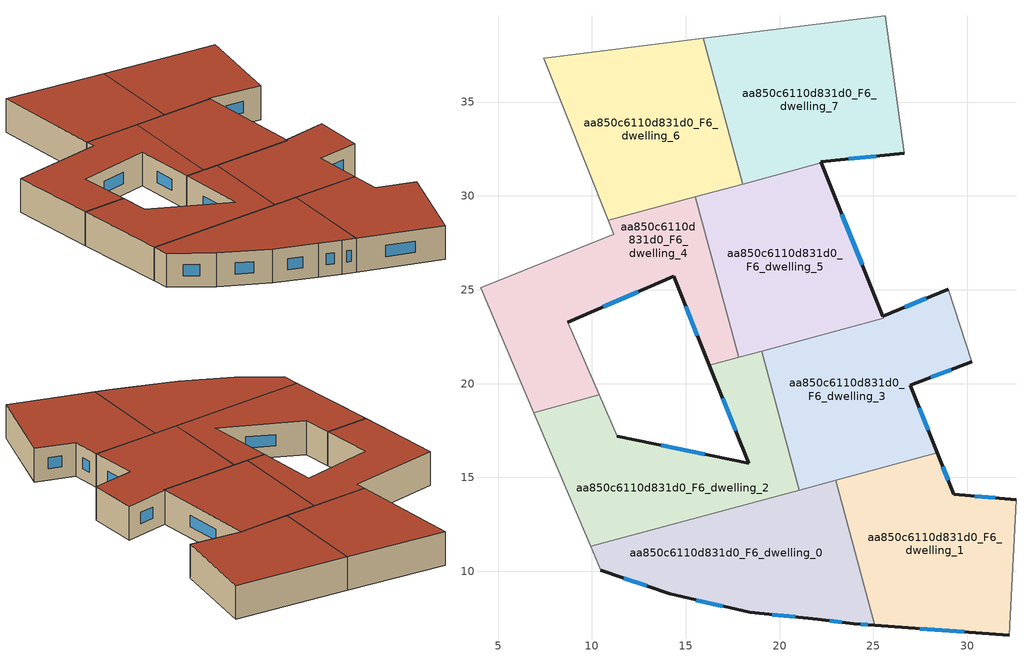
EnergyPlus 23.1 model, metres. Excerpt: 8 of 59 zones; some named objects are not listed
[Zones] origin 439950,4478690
aa850c6110d831d0_F6_dwelling_0
 floor to aa850c6110d831d0_F5_dwelling_0 (EU_floor_Construction): 22.99,14.86 25.08,7.13 23.94,7.22 22.05,7.45 18.4,7.82 14.15,8.8 10.48,10.07 9.95,11.33 z18
 wall outside (EU_wall_Construction): 10.48,10.07 14.15,8.8 18.4,7.82 22.05,7.45 23.94,7.22 25.08,7.13 z18:21
 wall to aa850c6110d831d0_F6_dwelling_1 (EU_wall_Construction): 25.08,7.13 22.99,14.86 z18:21
 wall adiabatic (EU_wall_Construction): 9.95,11.33 10.48,10.07 z18:21
 wall to aa850c6110d831d0_F6_dwelling_2 (EU_wall_Construction): 21.04,14.33 9.95,11.33 z18:21
 wall to aa850c6110d831d0_F6_dwelling_3 (EU_wall_Construction): 22.99,14.86 21.04,14.33 z18:21
 window (EU_Window_Construction): 24.32,7.19 24.7,7.16 / 22.68,7.37 23.31,7.29 / 19.62,7.69 20.83,7.57 / 15.57,8.47 16.98,8.14 / 11.71,9.64 12.92,9.22 z19:20
 roof outside (EU_roof_Construction): 25.08,7.13 22.99,14.86 9.95,11.33 10.48,10.07 14.15,8.8 18.4,7.82 22.05,7.45 23.94,7.22 z21
aa850c6110d831d0_F6_dwelling_1
 floor to aa850c6110d831d0_F5_dwelling_1 (EU_floor_Construction): 32.59,13.82 32.23,6.6 25.08,7.13 22.99,14.86 28.4,16.32 29.29,14.1 z18
 wall outside (EU_wall_Construction): 25.08,7.13 32.23,6.6 / 32.59,13.82 29.29,14.1 28.4,16.32 z18:21
 wall adiabatic (EU_wall_Construction): 32.23,6.6 32.59,13.82 z18:21
 wall to aa850c6110d831d0_F6_dwelling_3 (EU_wall_Construction): 28.4,16.32 22.99,14.86 z18:21
 window (EU_Window_Construction): 27.47,6.95 29.84,6.78 / 28.99,14.84 28.7,15.58 / 31.49,13.92 30.39,14.01 z19:20
 roof outside (EU_roof_Construction): 32.23,6.6 32.59,13.82 29.29,14.1 28.4,16.32 22.99,14.86 25.08,7.13 z21
aa850c6110d831d0_F6_dwelling_2
 floor to aa850c6110d831d0_F5_dwelling_2 (EU_floor_Construction): 19.04,21.73 21.04,14.33 9.95,11.33 6.91,18.45 10.4,19.39 11.35,17.2 18.36,15.76 16.26,20.98 z18
 wall outside (EU_wall_Construction): 16.26,20.98 18.36,15.76 11.35,17.2 z18:21
 wall to aa850c6110d831d0_F6_dwelling_3 (EU_wall_Construction): 21.04,14.33 19.04,21.73 z18:21
 wall adiabatic (EU_wall_Construction): 6.91,18.45 9.95,11.33 / 11.35,17.2 10.4,19.39 z18:21
 wall to aa850c6110d831d0_F6_dwelling_4 (EU_wall_Construction): 10.4,19.39 6.91,18.45 / 17.81,21.4 16.26,20.98 z18:21
 wall to aa850c6110d831d0_F6_dwelling_5 (EU_wall_Construction): 19.04,21.73 17.81,21.4 z18:21
 window (EU_Window_Construction): 16.96,19.23 17.66,17.5 / 16.02,16.24 13.7,16.72 z19:20
 roof outside (EU_roof_Construction): 21.04,14.33 19.04,21.73 16.26,20.98 18.36,15.76 11.35,17.2 10.4,19.39 6.91,18.45 9.95,11.33 z21
aa850c6110d831d0_F6_dwelling_3
 floor to aa850c6110d831d0_F5_dwelling_3 (EU_floor_Construction): 28.98,25.03 30.23,21.16 26.95,19.93 28.4,16.32 21.04,14.33 19.04,21.73 25.53,23.49 25.49,23.59 z18
 wall outside (EU_wall_Construction): 28.98,25.03 25.49,23.59 / 28.4,16.32 26.95,19.93 30.23,21.16 z18:21
 wall adiabatic (EU_wall_Construction): 30.23,21.16 28.98,25.03 z18:21
 wall to aa850c6110d831d0_F6_dwelling_5 (EU_wall_Construction): 25.53,23.48 19.04,21.73 / 25.49,23.59 25.53,23.49 z18:21; 25.53,23.48,20.96 25.53,23.49,18 25.53,23.48,18
 window (EU_Window_Construction): 27.81,24.55 26.66,24.07 / 28.05,20.34 29.13,20.74 / 27.92,17.53 27.44,18.72 z19:20
 roof outside (EU_roof_Construction): 28.4,16.32 26.95,19.93 30.23,21.16 28.98,25.03 25.49,23.59 25.53,23.49 19.04,21.73 21.04,14.33 z21
aa850c6110d831d0_F6_dwelling_4
 floor to aa850c6110d831d0_F5_dwelling_4 (EU_floor_Construction): 15.5,29.95 17.81,21.4 16.26,20.98 14.36,25.71 8.71,23.28 10.4,19.39 6.91,18.45 4.07,25.12 11.18,27.97 10.89,28.7 z18
 wall outside (EU_wall_Construction): 8.71,23.28 14.36,25.71 16.26,20.98 z18:21
 wall to aa850c6110d831d0_F6_dwelling_5 (EU_wall_Construction): 17.81,21.4 15.5,29.95 z18:21
 wall adiabatic (EU_wall_Construction): 10.4,19.39 8.71,23.28 / 10.89,28.7 11.18,27.97 4.07,25.12 6.91,18.45 z18:21
 wall to aa850c6110d831d0_F6_dwelling_6 (EU_wall_Construction): 15.5,29.95 10.89,28.7 z18:21
 window (EU_Window_Construction): 14.99,24.13 15.63,22.56 / 10.6,24.09 12.47,24.9 z19:20
 roof outside (EU_roof_Construction): 17.81,21.4 15.5,29.95 10.89,28.7 11.18,27.97 4.07,25.12 6.91,18.45 10.4,19.39 8.71,23.28 14.36,25.71 16.26,20.98 z21
aa850c6110d831d0_F6_dwelling_5
 floor to aa850c6110d831d0_F5_dwelling_5 (EU_floor_Construction): 22.22,31.76 25.53,23.48 17.81,21.4 15.5,29.95 z18
 wall outside (EU_wall_Construction): 25.49,23.59 22.22,31.76 z18:21
 wall to aa850c6110d831d0_F6_dwelling_7 (EU_wall_Construction): 22.22,31.76 18.03,30.63 z18:21
 wall to aa850c6110d831d0_F6_dwelling_6 (EU_wall_Construction): 18.03,30.63 15.5,29.95 z18:21
 window (EU_Window_Construction): 24.4,26.32 23.31,29.03 z19:20
 roof outside (EU_roof_Construction): 25.53,23.48 22.22,31.76 15.5,29.95 17.81,21.4 z21
aa850c6110d831d0_F6_dwelling_6
 floor to aa850c6110d831d0_F5_dwelling_6 (EU_floor_Construction): 15.93,38.39 18.03,30.63 10.89,28.7 7.44,37.33 z18
 wall adiabatic (EU_wall_Construction): 15.93,38.39 7.44,37.33 10.89,28.7 z18:21
 wall to aa850c6110d831d0_F6_dwelling_7 (EU_wall_Construction): 18.03,30.63 15.93,38.39 z18:21
 roof outside (EU_roof_Construction): 18.03,30.63 15.93,38.39 7.44,37.33 10.89,28.7 z21
aa850c6110d831d0_F6_dwelling_7
 floor to aa850c6110d831d0_F5_dwelling_7 (EU_floor_Construction): 25.63,39.6 26.63,32.27 22.19,31.83 22.22,31.76 18.03,30.63 15.93,38.39 z18
 wall outside (EU_wall_Construction): 22.22,31.76 22.19,31.83 26.63,32.27 z18:21
 wall adiabatic (EU_wall_Construction): 26.63,32.27 25.63,39.6 15.93,38.39 z18:21
 window (EU_Window_Construction): 23.67,31.98 25.15,32.13 z19:20
 roof outside (EU_roof_Construction): 26.63,32.27 25.63,39.6 15.93,38.39 18.03,30.63 22.22,31.76 22.19,31.83 z21
[Building]
EU S2 Campaign: North Axis=0; Terrain=City; Solar Distribution=FullExterior
[Site:Location]
Madrid: Latitude=40.5; Longitude=-3.5; Time Zone=1; Elevation=609
[SizingPeriod:WeatherFileDays]
AnnualSizingPeriod: Begin Month=1; Begin Day of Month=1; End Month=12; End Day of Month=31; Day of Week for Start Day=Monday; Use Weather File Daylight Saving Period=No; Use Weather File Rain and Snow Indicators=No
[MATERIAL]
EU_InternalMass_Material: Roughness=MediumRough; Thickness=0.1; Conductivity=1; Density=1800; Specific Heat=900; Thermal Absorptance=0.9; Solar Absorptance=0.7; Visible Absorptance=0.7
[MATERIAL:NOMASS] Roughness=MediumRough; Thermal Absorptance=0.9; Solar Absorptance=0.7; Visible Absorptance=0.7
Name | Thermal Resistance
EU_wall_NoMass | 0.459673
EU_roof_NoMass | 0.495815
EU_floor_NoMass | 0.788942
[WINDOWMATERIAL:SIMPLEGLAZINGSYSTEM]
EU_Window_SimpleGlazing: UFactor=4.26103; Solar Heat Gain Coefficient=0.85; Visible Transmittance=0.85
[CONSTRUCTION]
EU_wall_Construction: EU_wall_NoMass
EU_roof_Construction: EU_roof_NoMass
EU_floor_Construction: EU_floor_NoMass
EU_InternalMass_Construction: EU_InternalMass_Material
EU_Window_Construction: EU_Window_SimpleGlazing
[ZONE] Type=1; Multiplier=1; Ceiling Height=autocalculate; Floor Area=autocalculate; Part of Total Floor Area=Yes
Name | Volume
aa850c6110d831d0_F6_dwelling_0 | 204.696
aa850c6110d831d0_F6_dwelling_1; aa850c6110d831d0_F6_dwelling_6 | 204.695
aa850c6110d831d0_F6_dwelling_2 | 204.714
aa850c6110d831d0_F6_dwelling_3 | 208.661
aa850c6110d831d0_F6_dwelling_4 | 202.709
aa850c6110d831d0_F6_dwelling_5 | 198.659
aa850c6110d831d0_F6_dwelling_7 | 208.722
[INTERNALMASS] Construction=EU_InternalMass_Construction
Name | Zone or ZoneList | Surface Area
aa850c6110d831d0_F6_dwelling_0_EU_InternalMass | aa850c6110d831d0_F6_dwelling_0 | 68.232
aa850c6110d831d0_F6_dwelling_1_EU_InternalMass | aa850c6110d831d0_F6_dwelling_1 | 68.2317
aa850c6110d831d0_F6_dwelling_2_EU_InternalMass | aa850c6110d831d0_F6_dwelling_2 | 68.2384
aa850c6110d831d0_F6_dwelling_3_EU_InternalMass | aa850c6110d831d0_F6_dwelling_3 | 69.5535
aa850c6110d831d0_F6_dwelling_4_EU_InternalMass | aa850c6110d831d0_F6_dwelling_4 | 67.5696
aa850c6110d831d0_F6_dwelling_5_EU_InternalMass | aa850c6110d831d0_F6_dwelling_5 | 66.2439
aa850c6110d831d0_F6_dwelling_6_EU_InternalMass | aa850c6110d831d0_F6_dwelling_6 | 68.2315
aa850c6110d831d0_F6_dwelling_7_EU_InternalMass | aa850c6110d831d0_F6_dwelling_7 | 69.5741
[OTHEREQUIPMENT] Fuel Type=Electricity; Design Level Calculation Method=Watts/Area; Power per Zone Floor Area=1; Fraction Latent=0; Fraction Radiant=0; Fraction Lost=0; Carbon Dioxide Generation Rate=0; EndUse Subcategory=EU_Step8_InternalGains
Name | Zone or ZoneList or Space or SpaceList | Schedule
EU_Step8_InternalGain_aa850c6110d831d0_F6_dwelling_0_f000 | aa850c6110d831d0_F6_dwelling_0 | EU_Step8_GainSchedule_aa850c6110d831d0_F6_dwelling_0_f000
EU_Step8_InternalGain_aa850c6110d831d0_F6_dwelling_1_f000 | aa850c6110d831d0_F6_dwelling_1 | EU_Step8_GainSchedule_aa850c6110d831d0_F6_dwelling_1_f000
EU_Step8_InternalGain_aa850c6110d831d0_F6_dwelling_2_f000 | aa850c6110d831d0_F6_dwelling_2 | EU_Step8_GainSchedule_aa850c6110d831d0_F6_dwelling_2_f000
EU_Step8_InternalGain_aa850c6110d831d0_F6_dwelling_3_f000 | aa850c6110d831d0_F6_dwelling_3 | EU_Step8_GainSchedule_aa850c6110d831d0_F6_dwelling_3_f000
EU_Step8_InternalGain_aa850c6110d831d0_F6_dwelling_4_f000 | aa850c6110d831d0_F6_dwelling_4 | EU_Step8_GainSchedule_aa850c6110d831d0_F6_dwelling_4_f000
EU_Step8_InternalGain_aa850c6110d831d0_F6_dwelling_5_f000 | aa850c6110d831d0_F6_dwelling_5 | EU_Step8_GainSchedule_aa850c6110d831d0_F6_dwelling_5_f000
EU_Step8_InternalGain_aa850c6110d831d0_F6_dwelling_6_f000 | aa850c6110d831d0_F6_dwelling_6 | EU_Step8_GainSchedule_aa850c6110d831d0_F6_dwelling_6_f000
EU_Step8_InternalGain_aa850c6110d831d0_F6_dwelling_7_f000 | aa850c6110d831d0_F6_dwelling_7 | EU_Step8_GainSchedule_aa850c6110d831d0_F6_dwelling_7_f000
[ZONEVENTILATION:DESIGNFLOWRATE] Schedule=EU_AlwaysOn; Design Flow Rate Calculation Method=AirChanges/Hour; Air Changes per Hour=0.719161; Ventilation Type=Natural; Fan Pressure Rise=0; Fan Total Efficiency=1; Constant Term Coefficient=1; Temperature Term Coefficient=0; Velocity Term Coefficient=0; Velocity Squared Term Coefficient=0; Minimum Indoor Temperature=-100; Maximum Indoor Temperature=100; Delta Temperature=-100; Minimum Outdoor Temperature=-100; Maximum Outdoor Temperature=100; Maximum Wind Speed=40
Name | Zone or ZoneList or Space or SpaceList
EU_ConstantAir_aa850c6110d831d0_F6_dwelling_0 | aa850c6110d831d0_F6_dwelling_0
EU_ConstantAir_aa850c6110d831d0_F6_dwelling_1 | aa850c6110d831d0_F6_dwelling_1
EU_ConstantAir_aa850c6110d831d0_F6_dwelling_2 | aa850c6110d831d0_F6_dwelling_2
EU_ConstantAir_aa850c6110d831d0_F6_dwelling_3 | aa850c6110d831d0_F6_dwelling_3
EU_ConstantAir_aa850c6110d831d0_F6_dwelling_4 | aa850c6110d831d0_F6_dwelling_4
EU_ConstantAir_aa850c6110d831d0_F6_dwelling_5 | aa850c6110d831d0_F6_dwelling_5
EU_ConstantAir_aa850c6110d831d0_F6_dwelling_6 | aa850c6110d831d0_F6_dwelling_6
EU_ConstantAir_aa850c6110d831d0_F6_dwelling_7 | aa850c6110d831d0_F6_dwelling_7
[HVACTEMPLATE:ZONE:IDEALLOADSAIRSYSTEM] System Availability Schedule=EU_AlwaysOn; Maximum Heating Supply Air Temperature=50; Minimum Cooling Supply Air Temperature=13; Maximum Heating Supply Air Humidity Ratio=0.0156; Minimum Cooling Supply Air Humidity Ratio=0.0077; Heating Limit=NoLimit; Cooling Limit=NoLimit; Heating Availability Schedule=EU_AlwaysOn; Cooling Availability Schedule=EU_CoolingOff; Dehumidification Control Type=ConstantSensibleHeatRatio; Cooling Sensible Heat Ratio=0.7; Dehumidification Setpoint=60; Humidification Control Type=None; Humidification Setpoint=30; Outdoor Air Method=None; Outdoor Air Flow Rate per Person=0.00944; Outdoor Air Flow Rate per Zone Floor Area=0; Outdoor Air Flow Rate per Zone=0; Demand Controlled Ventilation Type=None; Outdoor Air Economizer Type=NoEconomizer; Heat Recovery Type=None; Sensible Heat Recovery Effectiveness=0.7; Latent Heat Recovery Effectiveness=0.65
Name | Template Thermostat
aa850c6110d831d0_F6_dwelling_0 | EU_HeatOnly_aa850c6110d831d0_F6_dwelling_0
aa850c6110d831d0_F6_dwelling_1 | EU_HeatOnly_aa850c6110d831d0_F6_dwelling_1
aa850c6110d831d0_F6_dwelling_2 | EU_HeatOnly_aa850c6110d831d0_F6_dwelling_2
aa850c6110d831d0_F6_dwelling_3 | EU_HeatOnly_aa850c6110d831d0_F6_dwelling_3
aa850c6110d831d0_F6_dwelling_4 | EU_HeatOnly_aa850c6110d831d0_F6_dwelling_4
aa850c6110d831d0_F6_dwelling_5 | EU_HeatOnly_aa850c6110d831d0_F6_dwelling_5
aa850c6110d831d0_F6_dwelling_6 | EU_HeatOnly_aa850c6110d831d0_F6_dwelling_6
aa850c6110d831d0_F6_dwelling_7 | EU_HeatOnly_aa850c6110d831d0_F6_dwelling_7
[SIZING:ZONE] Zone Cooling Design Supply Air Temperature Input Method=SupplyAirTemperature; Zone Cooling Design Supply Air Temperature=13; Zone Heating Design Supply Air Temperature Input Method=SupplyAirTemperature; Zone Heating Design Supply Air Temperature=50; Zone Cooling Design Supply Air Humidity Ratio=0.008; Zone Heating Design Supply Air Humidity Ratio=0.008; Cooling Design Air Flow Method=DesignDay; Cooling Design Air Flow Rate=0; Cooling Minimum Air Flow per Zone Floor Area=0.000762; Cooling Minimum Air Flow=0; Cooling Minimum Air Flow Fraction=0.2; Heating Design Air Flow Method=DesignDay; Heating Design Air Flow Rate=0; Heating Maximum Air Flow per Zone Floor Area=0.002032; Heating Maximum Air Flow=0.141576; Heating Maximum Air Flow Fraction=0.3; Account for Dedicated Outdoor Air System=No; Dedicated Outdoor Air System Control Strategy=NeutralSupplyAir; Dedicated Outdoor Air Low Setpoint Temperature for Design=autosize; Dedicated Outdoor Air High Setpoint Temperature for Design=autosize; Zone Load Sizing Method=Sensible Load Only No Latent Load; Zone Latent Cooling Design Supply Air Humidity Ratio Input Method=HumidityRatioDifference; Zone Cooling Design Supply Air Humidity Ratio Difference=0.005; Zone Latent Heating Design Supply Air Humidity Ratio Input Method=HumidityRatioDifference; Zone Humidification Design Supply Air Humidity Ratio Difference=0.005
aa850c6110d831d0_F6_dwelling_0; aa850c6110d831d0_F6_dwelling_1; aa850c6110d831d0_F6_dwelling_2; aa850c6110d831d0_F6_dwelling_3; aa850c6110d831d0_F6_dwelling_4; aa850c6110d831d0_F6_dwelling_5; aa850c6110d831d0_F6_dwelling_6; aa850c6110d831d0_F6_dwelling_7
[SCHEDULE:CONSTANT]
Name | Hourly Value
EU_AlwaysOn | 1
EU_CoolingOff | 0
[SCHEDULE:FILE] Column Number=1; Rows to Skip at Top=0; Number of Hours of Data=8760; Column Separator=Comma; Interpolate to Timestep=No; Minutes per Item=60; Adjust Schedule for Daylight Savings=Yes
Name | File
EU_Step8_GainSchedule_aa850c6110d831d0_F6_dwelling_0_f000 | ../../schedules/aa850c6110d831d0/aa850c6110d831d0_F6_dwelling_0_f000_gain.csv
EU_Step8_GainSchedule_aa850c6110d831d0_F6_dwelling_1_f000 | ../../schedules/aa850c6110d831d0/aa850c6110d831d0_F6_dwelling_1_f000_gain.csv
EU_Step8_GainSchedule_aa850c6110d831d0_F6_dwelling_2_f000 | ../../schedules/aa850c6110d831d0/aa850c6110d831d0_F6_dwelling_2_f000_gain.csv
EU_Step8_GainSchedule_aa850c6110d831d0_F6_dwelling_3_f000 | ../../schedules/aa850c6110d831d0/aa850c6110d831d0_F6_dwelling_3_f000_gain.csv
EU_Step8_GainSchedule_aa850c6110d831d0_F6_dwelling_4_f000 | ../../schedules/aa850c6110d831d0/aa850c6110d831d0_F6_dwelling_4_f000_gain.csv
EU_Step8_GainSchedule_aa850c6110d831d0_F6_dwelling_5_f000 | ../../schedules/aa850c6110d831d0/aa850c6110d831d0_F6_dwelling_5_f000_gain.csv
EU_Step8_GainSchedule_aa850c6110d831d0_F6_dwelling_6_f000 | ../../schedules/aa850c6110d831d0/aa850c6110d831d0_F6_dwelling_6_f000_gain.csv
EU_Step8_GainSchedule_aa850c6110d831d0_F6_dwelling_7_f000 | ../../schedules/aa850c6110d831d0/aa850c6110d831d0_F6_dwelling_7_f000_gain.csv
